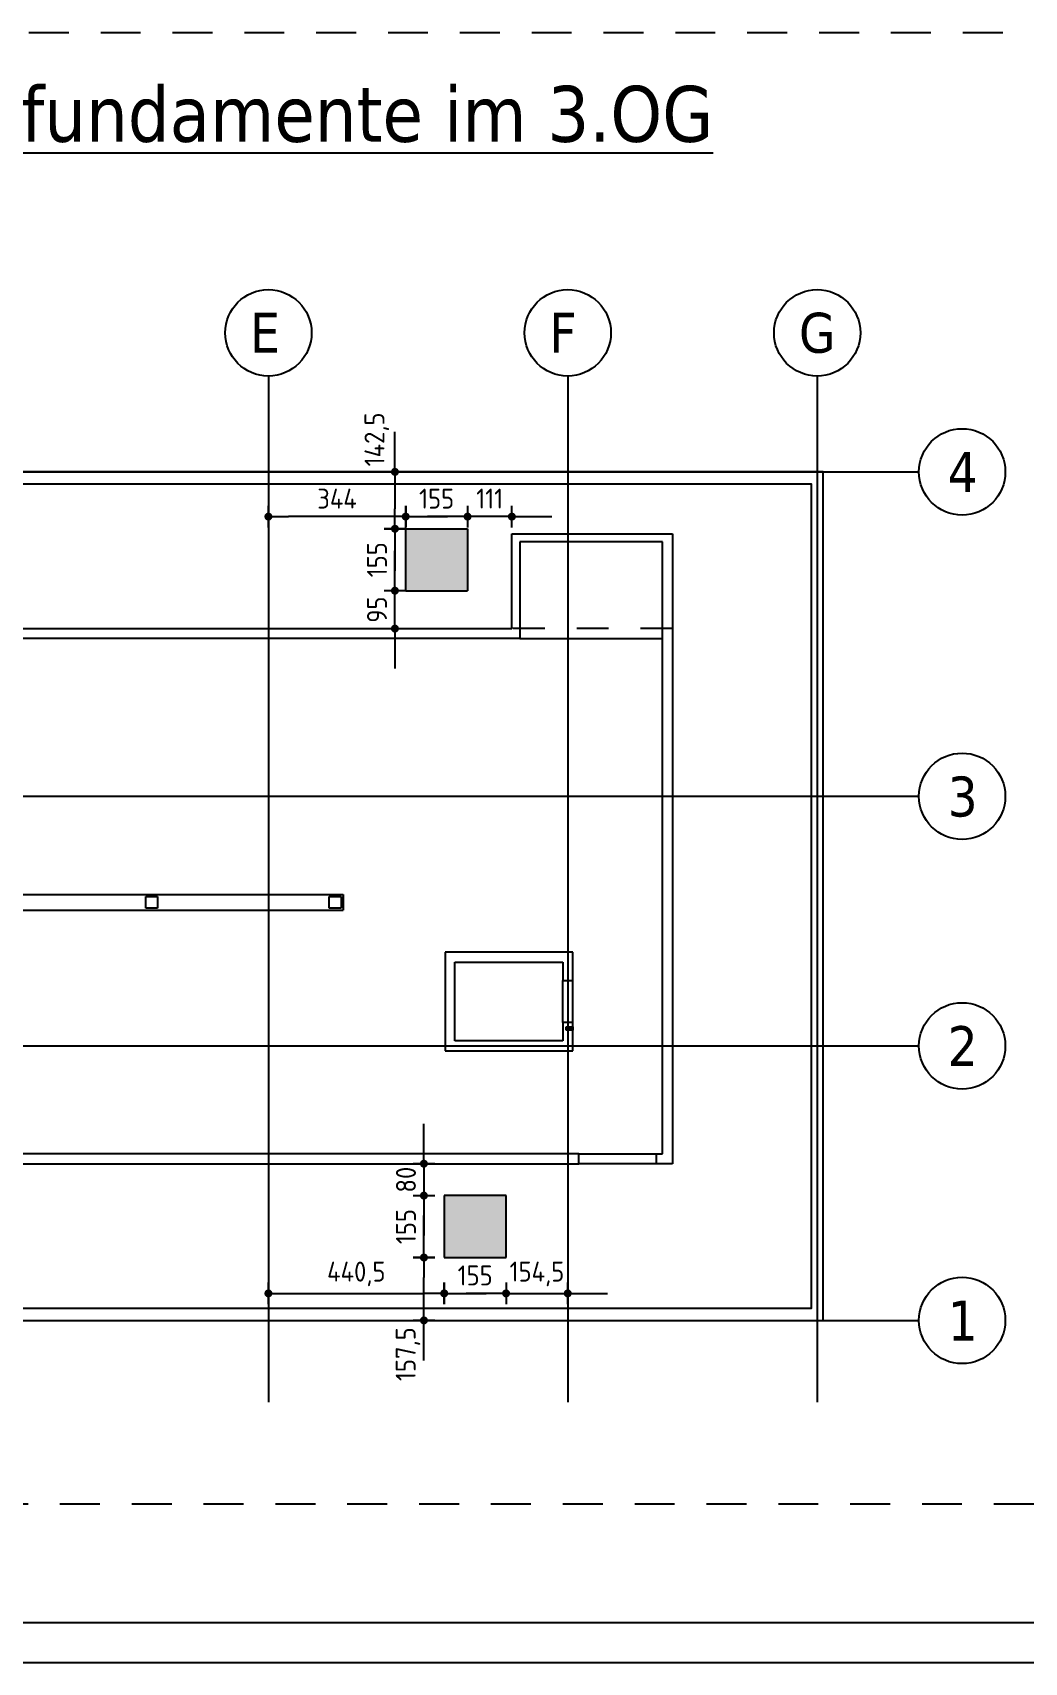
# Model space of a CAD drawing. Extents: x -4 to 19.6, y 0 to 25.2.
# Drawn here: x 11.3 to 14.41, y 0 to 5.1 of the extents above; entities that cross this region are included whole.
import ezdxf

# ---------------------------------------------------------------- set-up
doc = ezdxf.new("R2010")
doc.units = 0
doc.header["$LTSCALE"] = 0.25
for name, pattern in [('AUSGEZOGEN', [1000.01, 1000, 0.01]), ('HIDDEN2', [0.187, 0.125, -0.062]), ('STRICHLINIE', [0.75, 0.5, -0.25])]:
    doc.linetypes.add(name, pattern=pattern)
for name, color, linetype in [('ACHSEN', 7, 'Continuous'), ('BETON', 7, 'Continuous'), ('DETAIL', 7, 'Continuous'), ('DRUEBER', 7, 'Continuous'), ('grau_dunkel', 7, 'Continuous'), ('MASSE', 7, 'Continuous'), ('OBJEKT', 7, 'Continuous'), ('RAHMEN', 7, 'Continuous'), ('SFP_Achsen', 7, 'Continuous'), ('TEXT', 7, 'Continuous'), ('WD', 7, 'Continuous')]:
    doc.layers.add(name, color=color, linetype=linetype)
doc.styles.add('helv', font='tahoma.ttf')
doc.styles.add('txt', font='isocp.shx')
doc.dimstyles.new('DOT_I', dxfattribs={"dimscale": 0.25, "dimtxt": 0.25, "dimasz": 0.25, "dimexe": 0.1, "dimexo": 0.3, "dimgap": 0.1, "dimtad": 1, "dimdec": 3, "dimzin": 3, "dimtxsty": 'txt', "dimblk": 'DOT', "dimblk1": 'DOT', "dimblk2": 'DOT', "dimsah": 1, "dimcen": 0.1, "dimse1": 1, "dimse2": 1, "dimazin": 0, "dimtfac": 1, "dimtdec": 4, "dimtix": 1, "dimtmove": 2, "dimatfit": 3, "dimfxl": 0, "dimtvp": 1, "dimtolj": 1, "dimtzin": 0, "dimarcsym": 0})

# ---------------------------------------------------------------- blocks, each defined once
blk = doc.blocks.new('DOT')
at = {"layer": 'MASSE', "color": 7, "linetype": 'Continuous'}
for p, q in [((0, 0), (-1, 0)), ((0, 0.54), (0, -0.54))]:
    blk.add_line(p, q, dxfattribs=at)
at = {"layer": 'MASSE', "color": 7, "linetype": 'Continuous', "const_width": 0.2}
blk.add_lwpolyline([(-0.1, 0, 1), (0.1, 0, 1)], format="xyb", close=True, dxfattribs=at)
blk = doc.blocks.new('*D39')
at = {"layer": 'Defpoints', "color": 0, "linetype": 'AUSGEZOGEN', "transparency": 16777216}
for p in [(12.0374, 3.5868), (12.0374, 3.5868), (12.4674, 3.5868)]:
    blk.add_point(p, dxfattribs=at)
at = {"layer": 'MASSE', "color": 0, "linetype": 'AUSGEZOGEN', "lineweight": -2, "transparency": 16777216}
blk.add_line((12.4049, 3.5868), (12.0999, 3.5868), dxfattribs=at)
at = {"layer": 'MASSE', "color": 0, "linetype": 'AUSGEZOGEN', "lineweight": -2, "transparency": 16777216, "xscale": 0.0625, "yscale": 0.0625, "zscale": 0.0625, "rotation": 180}
blk.add_blockref('DOT', (12.0374, 3.5868), dxfattribs=at)
at = {"layer": 'MASSE', "color": 0, "linetype": 'AUSGEZOGEN', "lineweight": -2, "transparency": 16777216, "xscale": 0.0625, "yscale": 0.0625, "zscale": 0.0625}
blk.add_blockref('DOT', (12.4674, 3.5868), dxfattribs=at)
at = {"layer": 'MASSE', "color": 0, "linetype": 'AUSGEZOGEN', "transparency": 16777216, "insert": (12.2524, 3.6431), "char_height": 0.0625, "attachment_point": 5, "style": 'txt'}
blk.add_mtext('\\A1;344', dxfattribs=at)
blk = doc.blocks.new('*D40')
at = {"layer": 'Defpoints', "color": 0, "linetype": 'AUSGEZOGEN', "transparency": 16777216}
for p in [(12.4674, 3.5868), (12.6612, 3.5868), (12.6612, 3.5868)]:
    blk.add_point(p, dxfattribs=at)
at = {"layer": 'MASSE', "color": 0, "linetype": 'AUSGEZOGEN', "lineweight": -2, "transparency": 16777216}
blk.add_line((12.5299, 3.5868), (12.5987, 3.5868), dxfattribs=at)
at = {"layer": 'MASSE', "color": 0, "linetype": 'AUSGEZOGEN', "lineweight": -2, "transparency": 16777216, "xscale": 0.0625, "yscale": 0.0625, "zscale": 0.0625, "rotation": 180}
blk.add_blockref('DOT', (12.4674, 3.5868), dxfattribs=at)
at = {"layer": 'MASSE', "color": 0, "linetype": 'AUSGEZOGEN', "lineweight": -2, "transparency": 16777216, "xscale": 0.0625, "yscale": 0.0625, "zscale": 0.0625}
blk.add_blockref('DOT', (12.6612, 3.5868), dxfattribs=at)
at = {"layer": 'MASSE', "color": 0, "linetype": 'AUSGEZOGEN', "transparency": 16777216, "insert": (12.5643, 3.6431), "char_height": 0.0625, "attachment_point": 5, "style": 'txt'}
blk.add_mtext('\\A1;155', dxfattribs=at)
blk = doc.blocks.new('*D44')
at = {"layer": 'Defpoints', "color": 0, "linetype": 'AUSGEZOGEN', "transparency": 16777216}
for p in [(12.0374, 1.1551), (12.588, 1.1551), (12.588, 1.1551)]:
    blk.add_point(p, dxfattribs=at)
at = {"layer": 'MASSE', "color": 0, "linetype": 'AUSGEZOGEN', "lineweight": -2, "transparency": 16777216}
blk.add_line((12.0999, 1.1551), (12.5255, 1.1551), dxfattribs=at)
at = {"layer": 'MASSE', "color": 0, "linetype": 'AUSGEZOGEN', "lineweight": -2, "transparency": 16777216, "xscale": 0.0625, "yscale": 0.0625, "zscale": 0.0625, "rotation": 180}
blk.add_blockref('DOT', (12.0374, 1.1551), dxfattribs=at)
at = {"layer": 'MASSE', "color": 0, "linetype": 'AUSGEZOGEN', "lineweight": -2, "transparency": 16777216, "xscale": 0.0625, "yscale": 0.0625, "zscale": 0.0625}
blk.add_blockref('DOT', (12.588, 1.1551), dxfattribs=at)
at = {"layer": 'MASSE', "color": 0, "linetype": 'AUSGEZOGEN', "transparency": 16777216, "insert": (12.3127, 1.2161), "char_height": 0.0625, "attachment_point": 5, "style": 'txt'}
blk.add_mtext('\\A1;440,5', dxfattribs=at)
blk = doc.blocks.new('*D45')
at = {"layer": 'Defpoints', "color": 0, "linetype": 'AUSGEZOGEN', "transparency": 16777216}
for p in [(12.588, 1.1551), (12.7818, 1.1551), (12.7818, 1.1551)]:
    blk.add_point(p, dxfattribs=at)
at = {"layer": 'MASSE', "color": 0, "linetype": 'AUSGEZOGEN', "lineweight": -2, "transparency": 16777216}
blk.add_line((12.6505, 1.1551), (12.7193, 1.1551), dxfattribs=at)
at = {"layer": 'MASSE', "color": 0, "linetype": 'AUSGEZOGEN', "lineweight": -2, "transparency": 16777216, "xscale": 0.0625, "yscale": 0.0625, "zscale": 0.0625, "rotation": 180}
blk.add_blockref('DOT', (12.588, 1.1551), dxfattribs=at)
at = {"layer": 'MASSE', "color": 0, "linetype": 'AUSGEZOGEN', "lineweight": -2, "transparency": 16777216, "xscale": 0.0625, "yscale": 0.0625, "zscale": 0.0625}
blk.add_blockref('DOT', (12.7818, 1.1551), dxfattribs=at)
at = {"layer": 'MASSE', "color": 0, "linetype": 'AUSGEZOGEN', "transparency": 16777216, "insert": (12.6849, 1.2114), "char_height": 0.0625, "attachment_point": 5, "style": 'txt'}
blk.add_mtext('\\A1;155', dxfattribs=at)
blk = doc.blocks.new('*D46')
at = {"layer": 'Defpoints', "color": 0, "linetype": 'AUSGEZOGEN', "transparency": 16777216}
for p in [(12.7818, 1.1551), (12.9749, 1.1551), (12.9749, 1.1551)]:
    blk.add_point(p, dxfattribs=at)
at = {"layer": 'MASSE', "color": 0, "linetype": 'AUSGEZOGEN', "lineweight": -2, "transparency": 16777216}
for p, q in [((12.7193, 1.1551), (12.6568, 1.1551)), ((12.7818, 1.1551), (12.9749, 1.1551)), ((13.0374, 1.1551), (13.0999, 1.1551))]:
    blk.add_line(p, q, dxfattribs=at)
at = {"layer": 'MASSE', "color": 0, "linetype": 'AUSGEZOGEN', "lineweight": -2, "transparency": 16777216, "xscale": 0.0625, "yscale": 0.0625, "zscale": 0.0625}
blk.add_blockref('DOT', (12.7818, 1.1551), dxfattribs=at)
at = {"layer": 'MASSE', "color": 0, "linetype": 'AUSGEZOGEN', "lineweight": -2, "transparency": 16777216, "xscale": 0.0625, "yscale": 0.0625, "zscale": 0.0625, "rotation": 180}
blk.add_blockref('DOT', (12.9749, 1.1551), dxfattribs=at)
at = {"layer": 'MASSE', "color": 0, "linetype": 'AUSGEZOGEN', "transparency": 16777216, "insert": (12.8784, 1.2161), "char_height": 0.0625, "attachment_point": 5, "style": 'txt'}
blk.add_mtext('\\A1;154,5', dxfattribs=at)
blk = doc.blocks.new('A2-19-0')
at = {"layer": 'RAHMEN', "color": 5}
blk.add_line((2, 0.5), (77.9, 0.5), dxfattribs=at)
at = {"layer": 'RAHMEN', "color": 7}
blk.add_line((0, 0), (78.4, 0), dxfattribs=at)
blk = doc.blocks.new('*D110')
at = {"layer": 'Defpoints', "color": 0, "linetype": 'AUSGEZOGEN', "transparency": 16777216}
for p in [(12.4337, 3.3549), (12.4337, 3.3549), (12.4337, 3.2362)]:
    blk.add_point(p, dxfattribs=at)
at = {"layer": 'MASSE', "color": 0, "linetype": 'AUSGEZOGEN', "lineweight": -2, "transparency": 16777216}
for p, q in [((12.4337, 3.4174), (12.4337, 3.4799)), ((12.4337, 3.2362), (12.4337, 3.3549)), ((12.4337, 3.1737), (12.4337, 3.1112))]:
    blk.add_line(p, q, dxfattribs=at)
at = {"layer": 'MASSE', "color": 0, "linetype": 'AUSGEZOGEN', "lineweight": -2, "transparency": 16777216, "xscale": 0.0625, "yscale": 0.0625, "zscale": 0.0625}
for p, rotation in [((12.4337, 3.3549), 270), ((12.4337, 3.2362), 90)]:
    blk.add_blockref('DOT', p, dxfattribs=dict(at, rotation=rotation))
at = {"layer": 'MASSE', "color": 0, "linetype": 'AUSGEZOGEN', "transparency": 16777216, "insert": (12.3774, 3.2956), "char_height": 0.0625, "attachment_point": 5, "rotation": 90, "style": 'txt'}
blk.add_mtext('\\A1;95', dxfattribs=at)
blk = doc.blocks.new('*D111')
at = {"layer": 'Defpoints', "color": 0, "linetype": 'AUSGEZOGEN', "transparency": 16777216}
for p in [(12.6612, 3.5868), (12.6612, 3.5868), (12.7999, 3.5868)]:
    blk.add_point(p, dxfattribs=at)
at = {"layer": 'MASSE', "color": 0, "linetype": 'AUSGEZOGEN', "lineweight": -2, "transparency": 16777216}
for p, q in [((12.5987, 3.5868), (12.5362, 3.5868)), ((12.7999, 3.5868), (12.6612, 3.5868)), ((12.8624, 3.5868), (12.9249, 3.5868))]:
    blk.add_line(p, q, dxfattribs=at)
at = {"layer": 'MASSE', "color": 0, "linetype": 'AUSGEZOGEN', "lineweight": -2, "transparency": 16777216, "xscale": 0.0625, "yscale": 0.0625, "zscale": 0.0625}
blk.add_blockref('DOT', (12.6612, 3.5868), dxfattribs=at)
at = {"layer": 'MASSE', "color": 0, "linetype": 'AUSGEZOGEN', "lineweight": -2, "transparency": 16777216, "xscale": 0.0625, "yscale": 0.0625, "zscale": 0.0625, "rotation": 180}
blk.add_blockref('DOT', (12.7999, 3.5868), dxfattribs=at)
at = {"layer": 'MASSE', "color": 0, "linetype": 'AUSGEZOGEN', "transparency": 16777216, "insert": (12.7305, 3.6431), "char_height": 0.0625, "attachment_point": 5, "style": 'txt'}
blk.add_mtext('\\A1;111', dxfattribs=at)
blk = doc.blocks.new('*D113')
at = {"layer": 'Defpoints', "color": 0, "linetype": 'AUSGEZOGEN', "transparency": 16777216}
for p in [(12.5245, 1.5612), (12.5245, 1.4612), (12.5245, 1.4612)]:
    blk.add_point(p, dxfattribs=at)
at = {"layer": 'MASSE', "color": 0, "linetype": 'AUSGEZOGEN', "lineweight": -2, "transparency": 16777216}
for p, q in [((12.5245, 1.6237), (12.5245, 1.6862)), ((12.5245, 1.5612), (12.5245, 1.4612)), ((12.5245, 1.3987), (12.5245, 1.3362))]:
    blk.add_line(p, q, dxfattribs=at)
at = {"layer": 'MASSE', "color": 0, "linetype": 'AUSGEZOGEN', "lineweight": -2, "transparency": 16777216, "xscale": 0.0625, "yscale": 0.0625, "zscale": 0.0625}
for p, rotation in [((12.5245, 1.5612), 270), ((12.5245, 1.4612), 90)]:
    blk.add_blockref('DOT', p, dxfattribs=dict(at, rotation=rotation))
at = {"layer": 'MASSE', "color": 0, "linetype": 'AUSGEZOGEN', "transparency": 16777216, "insert": (12.4682, 1.5112), "char_height": 0.0625, "attachment_point": 5, "rotation": 90, "style": 'txt'}
blk.add_mtext('\\A1;80', dxfattribs=at)
blk = doc.blocks.new('*D115')
at = {"layer": 'Defpoints', "color": 0, "linetype": 'AUSGEZOGEN', "transparency": 16777216}
for p in [(12.5245, 1.4612), (12.5245, 1.4612), (12.5245, 1.2674)]:
    blk.add_point(p, dxfattribs=at)
at = {"layer": 'MASSE', "color": 0, "linetype": 'AUSGEZOGEN', "lineweight": -2, "transparency": 16777216}
blk.add_line((12.5245, 1.3299), (12.5245, 1.3987), dxfattribs=at)
at = {"layer": 'MASSE', "color": 0, "linetype": 'AUSGEZOGEN', "lineweight": -2, "transparency": 16777216, "xscale": 0.0625, "yscale": 0.0625, "zscale": 0.0625}
for p, rotation in [((12.5245, 1.4612), 90), ((12.5245, 1.2674), 270)]:
    blk.add_blockref('DOT', p, dxfattribs=dict(at, rotation=rotation))
at = {"layer": 'MASSE', "color": 0, "linetype": 'AUSGEZOGEN', "transparency": 16777216, "insert": (12.4682, 1.3643), "char_height": 0.0625, "attachment_point": 5, "rotation": 90, "style": 'txt'}
blk.add_mtext('\\A1;155', dxfattribs=at)
blk = doc.blocks.new('*D118')
at = {"layer": 'Defpoints', "color": 0, "linetype": 'AUSGEZOGEN', "transparency": 16777216}
for p in [(12.4337, 3.5487), (12.4337, 3.3549), (12.4337, 3.3549)]:
    blk.add_point(p, dxfattribs=at)
at = {"layer": 'MASSE', "color": 0, "linetype": 'AUSGEZOGEN', "lineweight": -2, "transparency": 16777216}
blk.add_line((12.4337, 3.4862), (12.4337, 3.4174), dxfattribs=at)
at = {"layer": 'MASSE', "color": 0, "linetype": 'AUSGEZOGEN', "lineweight": -2, "transparency": 16777216, "xscale": 0.0625, "yscale": 0.0625, "zscale": 0.0625}
for p, rotation in [((12.4337, 3.5487), 90), ((12.4337, 3.3549), 270)]:
    blk.add_blockref('DOT', p, dxfattribs=dict(at, rotation=rotation))
at = {"layer": 'MASSE', "color": 0, "linetype": 'AUSGEZOGEN', "transparency": 16777216, "insert": (12.3774, 3.4518), "char_height": 0.0625, "attachment_point": 5, "rotation": 90, "style": 'txt'}
blk.add_mtext('\\A1;155', dxfattribs=at)
blk = doc.blocks.new('*D121')
at = {"layer": 'Defpoints', "color": 0, "linetype": 'AUSGEZOGEN', "transparency": 16777216}
for p in [(12.5245, 1.2674), (12.5245, 1.2674), (12.5245, 1.0706)]:
    blk.add_point(p, dxfattribs=at)
at = {"layer": 'MASSE', "color": 0, "linetype": 'AUSGEZOGEN', "lineweight": -2, "transparency": 16777216}
blk.add_line((12.5245, 1.1331), (12.5245, 1.2049), dxfattribs=at)
at = {"layer": 'MASSE', "color": 0, "linetype": 'AUSGEZOGEN', "lineweight": -2, "transparency": 16777216, "xscale": 0.0625, "yscale": 0.0625, "zscale": 0.0625}
for p, rotation in [((12.5245, 1.2674), 90), ((12.5245, 1.0706), 270)]:
    blk.add_blockref('DOT', p, dxfattribs=dict(at, rotation=rotation))
at = {"layer": 'MASSE', "color": 0, "linetype": 'AUSGEZOGEN', "transparency": 16777216, "insert": (12.4746, 0.9649), "char_height": 0.0625, "attachment_point": 5, "rotation": 90, "style": 'txt'}
blk.add_mtext('\\A1;157,5', dxfattribs=at)
blk = doc.blocks.new('*D123')
at = {"layer": 'Defpoints', "color": 0, "linetype": 'AUSGEZOGEN', "transparency": 16777216}
for p in [(12.4337, 3.7268), (12.4337, 3.5487), (12.4337, 3.5487)]:
    blk.add_point(p, dxfattribs=at)
at = {"layer": 'MASSE', "color": 0, "linetype": 'AUSGEZOGEN', "lineweight": -2, "transparency": 16777216}
blk.add_line((12.4337, 3.6643), (12.4337, 3.6112), dxfattribs=at)
at = {"layer": 'MASSE', "color": 0, "linetype": 'AUSGEZOGEN', "lineweight": -2, "transparency": 16777216, "xscale": 0.0625, "yscale": 0.0625, "zscale": 0.0625}
for p, rotation in [((12.4337, 3.7268), 90), ((12.4337, 3.5487), 270)]:
    blk.add_blockref('DOT', p, dxfattribs=dict(at, rotation=rotation))
at = {"layer": 'MASSE', "color": 0, "linetype": 'AUSGEZOGEN', "transparency": 16777216, "insert": (12.3769, 3.8284), "char_height": 0.0625, "attachment_point": 5, "rotation": 90, "style": 'txt'}
blk.add_mtext('\\A1;142,5', dxfattribs=at)

msp = doc.modelspace()

# ---------------------------------------------------------------- hatches: boundary and pattern name
at = {"layer": 'grau_dunkel'}
h = msp.add_hatch(color=21, dxfattribs=at)
h.paths.add_polyline_path([(10.20117, 3.35494), (10.20117, 3.54869), (10.00742, 3.54869), (10.00742, 3.35494)])
h.paths.add_polyline_path([(12.66117, 3.54869), (12.46742, 3.54869), (12.46742, 3.35494), (12.66117, 3.35494)])
h.paths.add_polyline_path([(12.7818, 1.46119), (12.58805, 1.46119), (12.58805, 1.26744), (12.7818, 1.26744)])
h.paths.add_polyline_path([(10.88242, 1.46119), (10.68867, 1.46119), (10.68867, 1.26744), (10.88242, 1.26744)])
at = {"layer": 'WD', "linetype": 'AUSGEZOGEN', "transparency": 33554687}
h = msp.add_hatch(color=253, dxfattribs=at)
h.paths.add_polyline_path([(12.99054, 1.98994), (12.97492, 1.98994), (12.97492, 1.98721), (12.99054, 1.97869)])
h.paths.add_polyline_path([(12.97492, 1.98994), (12.96992, 1.98994), (12.97492, 1.98721)])

# ---------------------------------------------------------------- linework, layer by layer
at = {"color": 0, "linetype": 'ByBlock', "lineweight": -2}
for p, q in [((12.79992, 3.53244), (13.30305, 3.53244)), ((12.79992, 3.23619), (12.79992, 3.53244)), ((13.30305, 3.53244), (13.30305, 1.56119)), ((12.82492, 3.50744), (12.82492, 3.20494)), ((13.2718, 3.50744), (12.82492, 3.50744)), ((13.2718, 1.59244), (13.2718, 3.50744)), ((9.86867, 3.23619), (12.79992, 3.23619)), ((12.82492, 3.20494), (9.84367, 3.20494)), ((11.65305, 2.36056), (11.65305, 2.39806)), ((11.65305, 2.39806), (11.69055, 2.39806)), ((11.69055, 2.39806), (11.69055, 2.36056)), ((12.22805, 2.36056), (12.22805, 2.39806)), ((12.22805, 2.39806), (12.26555, 2.39806)), ((12.26555, 2.39806), (12.26555, 2.36056)), ((11.69055, 2.36056), (11.65305, 2.36056)), ((12.26555, 2.36056), (12.22805, 2.36056)), ((12.59055, 2.22369), (12.59055, 1.91431)), ((12.99055, 2.22369), (12.59055, 2.22369)), ((12.99055, 2.13431), (12.99055, 2.22369)), ((12.6218, 2.19244), (12.9593, 2.19244)), ((12.6218, 1.94556), (12.6218, 2.19244)), ((12.9593, 2.19244), (12.9593, 2.13431)), ((12.9593, 2.13431), (12.99055, 2.13431)), ((12.9593, 2.00306), (12.9593, 1.94556)), ((12.99055, 2.00306), (12.9593, 2.00306)), ((12.99055, 1.91431), (12.99055, 2.00306)), ((12.9593, 1.94556), (12.6218, 1.94556)), ((12.59055, 1.91431), (12.99055, 1.91431)), ((13.0093, 1.59244), (10.02242, 1.59244)), ((13.0093, 1.56119), (13.0093, 1.59244)), ((13.25304, 1.56119), (13.25305, 1.59244)), ((13.25305, 1.59244), (13.2718, 1.59244)), ((10.02242, 1.56119), (13.0093, 1.56119)), ((13.30305, 1.56119), (13.25304, 1.56119))]:
    msp.add_line(p, q, dxfattribs=at)
msp.add_lwpolyline([(8.9293, 3.60619), (8.9293, 3.60619), (8.9293, 3.60619), (8.9293, 3.68931), (13.73742, 3.68931), (13.73742, 1.10806), (8.9293, 1.10806), (8.9293, 1.56119), (8.90305, 1.56119), (8.90305, 1.07056), (13.77492, 1.07056), (13.77492, 3.72681), (8.9093, 3.72681), (8.9093, 3.60619), (8.9093, 3.60619), (8.9093, 3.60619)], close=True, dxfattribs=at)
at = {"layer": 'ACHSEN', "color": 140, "linetype": 'AUSGEZOGEN'}
for p, q in [((12.03742, 4.02681), (12.03742, 0.81431)), ((12.97492, 4.02681), (12.97492, 0.81431)), ((13.75617, 4.02681), (13.75617, 0.81431)), ((8.68742, 3.72681), (14.07492, 3.72681)), ((8.68742, 2.71119), (14.07492, 2.71119)), ((8.68742, 1.92994), (14.07492, 1.92994)), ((8.68742, 1.07056), (14.07492, 1.07056))]:
    msp.add_line(p, q, dxfattribs=at)
at = {"layer": 'BETON', "color": 6, "linetype": 'AUSGEZOGEN'}
for p, q in [((12.46742, 3.54869), (12.66117, 3.54869)), ((12.46742, 3.35494), (12.46742, 3.54869)), ((12.66117, 3.54869), (12.66117, 3.35494)), ((12.46742, 3.35494), (12.66117, 3.35494)), ((12.7818, 1.46119), (12.58805, 1.46119)), ((12.58805, 1.46119), (12.58805, 1.26744)), ((12.7818, 1.26744), (12.7818, 1.46119)), ((12.58805, 1.26744), (12.7818, 1.26744))]:
    msp.add_line(p, q, dxfattribs=at)
at = {"layer": 'DETAIL', "color": 102, "linetype": 'STRICHLINIE'}
msp.add_lwpolyline([(14.65955, 5.10193), (14.65955, 0.49511), (8.13712, 0.49511), (8.13712, 5.10193)], close=True, dxfattribs=at)
at = {"layer": 'DRUEBER', "color": 7, "linetype": 'HIDDEN2'}
msp.add_line((13.30305, 3.23619), (12.79992, 3.23619), dxfattribs=at)
at = {"layer": 'MASSE', "color": 7, "linetype": 'AUSGEZOGEN'}
for p, q in [((12.43367, 3.72681), (12.43367, 3.85181)), ((12.52445, 0.94556), (12.52445, 1.07056))]:
    msp.add_line(p, q, dxfattribs=at)
at = {"layer": 'OBJEKT', "color": 7, "linetype": 'AUSGEZOGEN'}
for p, q in [((12.82492, 3.20494), (13.2718, 3.20494)), ((10.8718, 2.40431), (12.2718, 2.40431)), ((12.2718, 2.40431), (12.2718, 2.35431)), ((10.8718, 2.35431), (12.2718, 2.35431)), ((12.9593, 2.00306), (12.9593, 2.13431)), ((12.99055, 2.00306), (12.99055, 2.13431)), ((13.0093, 1.59244), (13.25305, 1.59244)), ((13.25304, 1.56119), (13.0093, 1.56119))]:
    msp.add_line(p, q, dxfattribs=at)
at = {"layer": 'SFP_Achsen', "color": 7, "linetype": 'AUSGEZOGEN'}
for centre in [(12.03742, 4.16205), (12.97492, 4.16205), (13.75617, 4.16205), (14.21016, 3.72681), (14.21016, 2.71119), (14.21016, 1.92994), (14.21016, 1.07056)]:
    msp.add_circle(centre, 0.13524, dxfattribs=at)
at = {"layer": 'WD', "color": 7, "linetype": 'AUSGEZOGEN'}
for p, q in [((12.96992, 1.98994), (12.99054, 1.97869)), ((12.96992, 1.97869), (12.96992, 1.98994)), ((12.96992, 1.98994), (12.99054, 1.98994)), ((12.99054, 1.98994), (12.99054, 1.97869)), ((12.99054, 1.97869), (12.96992, 1.97869))]:
    msp.add_line(p, q, dxfattribs=at)

# ---------------------------------------------------------------- block references
at = {"layer": 'RAHMEN', "color": 7, "linetype": 'AUSGEZOGEN', "xscale": 0.25, "yscale": 0.25, "zscale": 0.25}
msp.add_blockref('A2-19-0', (0, 0), dxfattribs=at)

# ---------------------------------------------------------------- texts
at = {"layer": 'SFP_Achsen', "color": 7, "linetype": 'AUSGEZOGEN', "style": 'helv'}
for s, p in [('E', (11.98039, 4.09986)), ('F', (12.91789, 4.09986)), ('G', (13.69914, 4.09986)), ('4', (14.16485, 3.66371)), ('3', (14.16485, 2.64808)), ('2', (14.16485, 1.86683)), ('1', (14.16485, 1.00746))]:
    msp.add_text(s, height=0.125, dxfattribs=at).set_placement(p)
at = {"layer": 'TEXT', "color": 5, "linetype": 'AUSGEZOGEN', "style": 'helv'}
msp.add_text('%%UÜbersicht Kaminfundamente im 3.OG', height=0.175, dxfattribs=at).set_placement((9.56173, 4.76012))

# ---------------------------------------------------------------- dimensions: what is measured, and where the dimension line sits
at = {"layer": 'MASSE', "color": 7, "linetype": 'AUSGEZOGEN'}
for base, p1, p2, picture, middle in [((12.43367, 3.54869), (12.43367, 3.72681), (12.43367, 3.54869), '*D123', (12.37692, 3.8284)), ((12.52445, 1.26744), (12.52445, 1.07056), (12.52445, 1.26744), '*D121', (12.47458, 0.96489))]:
    dim = msp.add_linear_dim(base=base, p1=p1, p2=p2, angle=90, dimstyle='DOT_I', override={"dimdec": 1, "dimlfac": 800}, dxfattribs=at)
    dim.commit()
    dim.dimension.update_dxf_attribs({"geometry": picture, "text_midpoint": middle, "dimtype": 160})
for base, p1, p2, override, picture, middle in [((12.03742, 3.58682), (12.46742, 3.58682), (12.03742, 3.58682), {"dimdec": 0, "dimlfac": 800}, '*D39', (12.25242, 3.64307)), ((12.66117, 3.58682), (12.46742, 3.58682), (12.66117, 3.58682), {"dimdec": 0, "dimlfac": 800}, '*D40', (12.5643, 3.64307)), ((12.66117, 3.58682), (12.79992, 3.58682), (12.66117, 3.58682), {"dimdec": 0, "dimlfac": 800}, '*D111', (12.73055, 3.64307)), ((12.58805, 1.15513), (12.03742, 1.15513), (12.58805, 1.15513), {"dimdec": 1, "dimlfac": 800}, '*D44', (12.31273, 1.21607)), ((12.7818, 1.15513), (12.58805, 1.15513), (12.7818, 1.15513), {"dimdec": 0, "dimlfac": 800}, '*D45', (12.68492, 1.21138)), ((12.97492, 1.15513), (12.7818, 1.15513), (12.97492, 1.15513), {"dimdec": 1, "dimlfac": 800}, '*D46', (12.87836, 1.21607))]:
    dim = msp.add_linear_dim(base=base, p1=p1, p2=p2, dimstyle='DOT_I', override=override, dxfattribs=at)
    dim.commit()
    dim.dimension.update_dxf_attribs({"geometry": picture, "text_midpoint": middle})
for base, p1, p2, picture, middle in [((12.43367, 3.35494), (12.43367, 3.54869), (12.43367, 3.35494), '*D118', (12.37742, 3.45181)), ((12.43367, 3.35494), (12.43367, 3.23619), (12.43367, 3.35494), '*D110', (12.37742, 3.29556)), ((12.52445, 1.46119), (12.52445, 1.56119), (12.52445, 1.46119), '*D113', (12.4682, 1.51119)), ((12.52445, 1.46119), (12.52445, 1.26744), (12.52445, 1.46119), '*D115', (12.4682, 1.36431))]:
    dim = msp.add_linear_dim(base=base, p1=p1, p2=p2, angle=90, dimstyle='DOT_I', override={"dimdec": 0, "dimlfac": 800}, dxfattribs=at)
    dim.commit()
    dim.dimension.update_dxf_attribs({"geometry": picture, "text_midpoint": middle})

doc.saveas('drawing.dxf')
